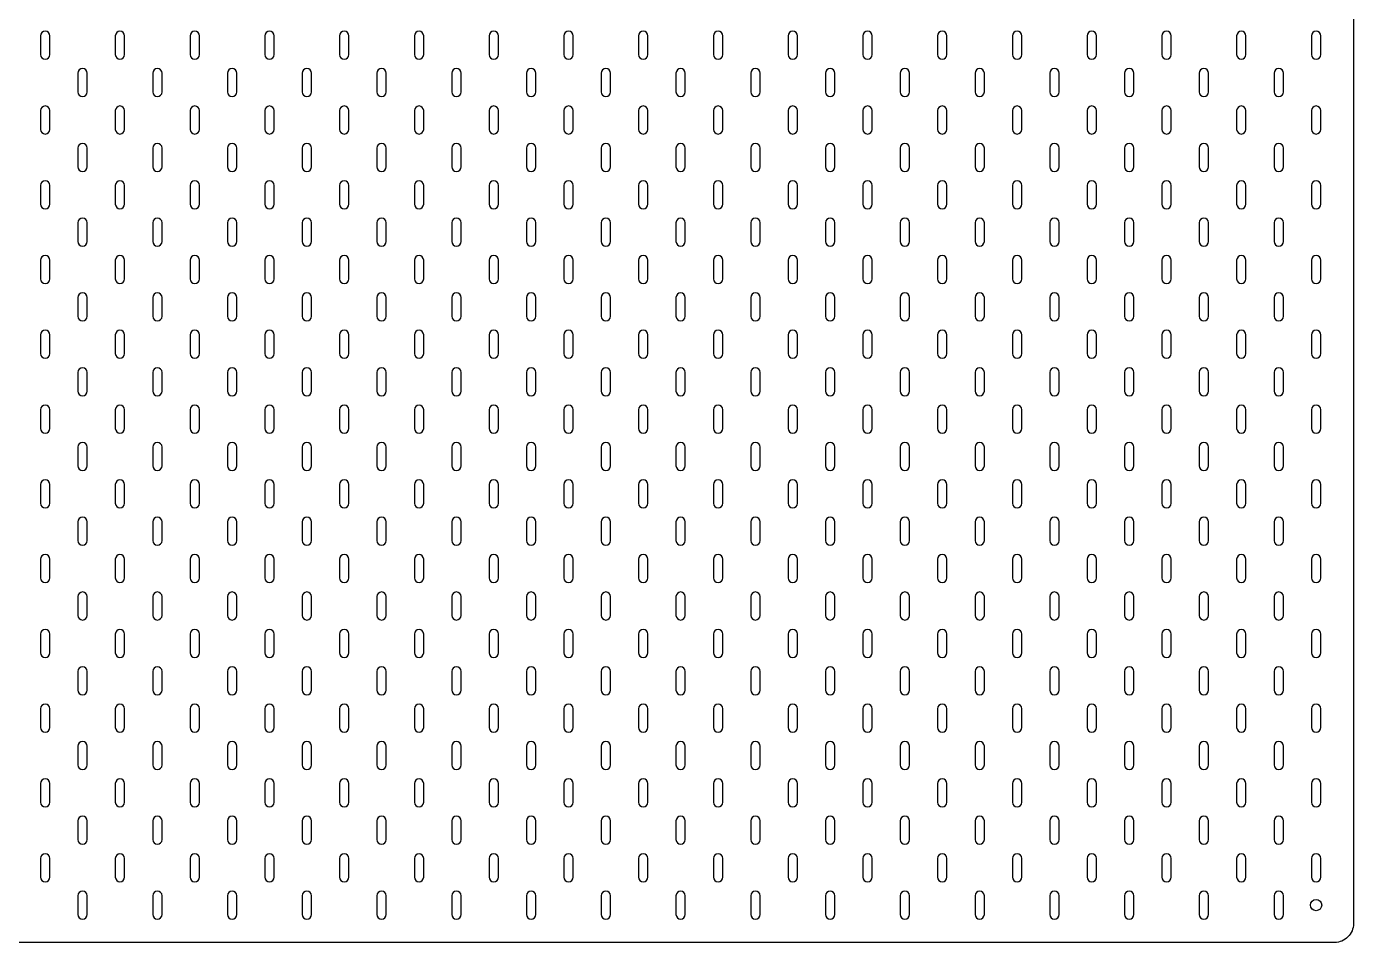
# Model space of a CAD drawing. Header units: millimetres. Extents: x 0 to 1400, y 0 to 1000.
# Drawn here: x 690 to 1400, y 0 to 490 of the extents above; entities that cross this region are included whole.
import ezdxf

# ---------------------------------------------------------------- set-up
doc = ezdxf.new("R2010")
doc.units = ezdxf.units.MM
doc.layers.get('0').update_dxf_attribs({"linetype": 'CONTINUOUS'})

msp = doc.modelspace()

# ---------------------------------------------------------------- linework, layer by layer
for points in [[(1390, 1000, -0.414214), (1400, 990), (1400, 10, -0.414214), (1390, 0), (10, 0, -0.414214), (0, 10), (0, 990, -0.414214), (10, 1000)], [(697.5, 485), (697.5, 475, 1), (702.5, 475), (702.5, 485, 1)], [(737.5, 485), (737.5, 475, 1), (742.5, 475), (742.5, 485, 1)], [(777.5, 485), (777.5, 475, 1), (782.5, 475), (782.5, 485, 1)], [(817.5, 485), (817.5, 475, 1), (822.5, 475), (822.5, 485, 1)], [(857.5, 485), (857.5, 475, 1), (862.5, 475), (862.5, 485, 1)], [(897.5, 485), (897.5, 475, 1), (902.5, 475), (902.5, 485, 1)], [(937.5, 485), (937.5, 475, 1), (942.5, 475), (942.5, 485, 1)], [(977.5, 485), (977.5, 475, 1), (982.5, 475), (982.5, 485, 1)], [(1017.5, 485), (1017.5, 475, 1), (1022.5, 475), (1022.5, 485, 1)], [(1057.5, 485), (1057.5, 475, 1), (1062.5, 475), (1062.5, 485, 1)], [(1097.5, 485), (1097.5, 475, 1), (1102.5, 475), (1102.5, 485, 1)], [(1137.5, 485), (1137.5, 475, 1), (1142.5, 475), (1142.5, 485, 1)], [(1177.5, 485), (1177.5, 475, 1), (1182.5, 475), (1182.5, 485, 1)], [(1217.5, 485), (1217.5, 475, 1), (1222.5, 475), (1222.5, 485, 1)], [(1257.5, 485), (1257.5, 475, 1), (1262.5, 475), (1262.5, 485, 1)], [(1297.5, 485), (1297.5, 475, 1), (1302.5, 475), (1302.5, 485, 1)], [(1337.5, 485), (1337.5, 475, 1), (1342.5, 475), (1342.5, 485, 1)], [(1377.5, 485), (1377.5, 475, 1), (1382.5, 475), (1382.5, 485, 1)], [(722.5, 455), (722.5, 465, 1), (717.5, 465), (717.5, 455, 1)], [(762.5, 455), (762.5, 465, 1), (757.5, 465), (757.5, 455, 1)], [(802.5, 455), (802.5, 465, 1), (797.5, 465), (797.5, 455, 1)], [(842.5, 455), (842.5, 465, 1), (837.5, 465), (837.5, 455, 1)], [(882.5, 455), (882.5, 465, 1), (877.5, 465), (877.5, 455, 1)], [(922.5, 455), (922.5, 465, 1), (917.5, 465), (917.5, 455, 1)], [(962.5, 455), (962.5, 465, 1), (957.5, 465), (957.5, 455, 1)], [(1002.5, 455), (1002.5, 465, 1), (997.5, 465), (997.5, 455, 1)], [(1042.5, 455), (1042.5, 465, 1), (1037.5, 465), (1037.5, 455, 1)], [(1082.5, 455), (1082.5, 465, 1), (1077.5, 465), (1077.5, 455, 1)], [(1122.5, 455), (1122.5, 465, 1), (1117.5, 465), (1117.5, 455, 1)], [(1162.5, 455), (1162.5, 465, 1), (1157.5, 465), (1157.5, 455, 1)], [(1202.5, 455), (1202.5, 465, 1), (1197.5, 465), (1197.5, 455, 1)], [(1242.5, 455), (1242.5, 465, 1), (1237.5, 465), (1237.5, 455, 1)], [(1282.5, 455), (1282.5, 465, 1), (1277.5, 465), (1277.5, 455, 1)], [(1322.5, 455), (1322.5, 465, 1), (1317.5, 465), (1317.5, 455, 1)], [(1362.5, 455), (1362.5, 465, 1), (1357.5, 465), (1357.5, 455, 1)], [(697.5, 445), (697.5, 435, 1), (702.5, 435), (702.5, 445, 1)], [(737.5, 445), (737.5, 435, 1), (742.5, 435), (742.5, 445, 1)], [(777.5, 445), (777.5, 435, 1), (782.5, 435), (782.5, 445, 1)], [(817.5, 445), (817.5, 435, 1), (822.5, 435), (822.5, 445, 1)], [(857.5, 445), (857.5, 435, 1), (862.5, 435), (862.5, 445, 1)], [(897.5, 445), (897.5, 435, 1), (902.5, 435), (902.5, 445, 1)], [(937.5, 445), (937.5, 435, 1), (942.5, 435), (942.5, 445, 1)], [(977.5, 445), (977.5, 435, 1), (982.5, 435), (982.5, 445, 1)], [(1017.5, 445), (1017.5, 435, 1), (1022.5, 435), (1022.5, 445, 1)], [(1057.5, 445), (1057.5, 435, 1), (1062.5, 435), (1062.5, 445, 1)], [(1097.5, 445), (1097.5, 435, 1), (1102.5, 435), (1102.5, 445, 1)], [(1137.5, 445), (1137.5, 435, 1), (1142.5, 435), (1142.5, 445, 1)], [(1177.5, 445), (1177.5, 435, 1), (1182.5, 435), (1182.5, 445, 1)], [(1217.5, 445), (1217.5, 435, 1), (1222.5, 435), (1222.5, 445, 1)], [(1257.5, 445), (1257.5, 435, 1), (1262.5, 435), (1262.5, 445, 1)], [(1297.5, 445), (1297.5, 435, 1), (1302.5, 435), (1302.5, 445, 1)], [(1337.5, 445), (1337.5, 435, 1), (1342.5, 435), (1342.5, 445, 1)], [(1377.5, 445), (1377.5, 435, 1), (1382.5, 435), (1382.5, 445, 1)], [(722.5, 415), (722.5, 425, 1), (717.5, 425), (717.5, 415, 1)], [(762.5, 415), (762.5, 425, 1), (757.5, 425), (757.5, 415, 1)], [(802.5, 415), (802.5, 425, 1), (797.5, 425), (797.5, 415, 1)], [(842.5, 415), (842.5, 425, 1), (837.5, 425), (837.5, 415, 1)], [(882.5, 415), (882.5, 425, 1), (877.5, 425), (877.5, 415, 1)], [(922.5, 415), (922.5, 425, 1), (917.5, 425), (917.5, 415, 1)], [(962.5, 415), (962.5, 425, 1), (957.5, 425), (957.5, 415, 1)], [(1002.5, 415), (1002.5, 425, 1), (997.5, 425), (997.5, 415, 1)], [(1042.5, 415), (1042.5, 425, 1), (1037.5, 425), (1037.5, 415, 1)], [(1082.5, 415), (1082.5, 425, 1), (1077.5, 425), (1077.5, 415, 1)], [(1122.5, 415), (1122.5, 425, 1), (1117.5, 425), (1117.5, 415, 1)], [(1162.5, 415), (1162.5, 425, 1), (1157.5, 425), (1157.5, 415, 1)], [(1202.5, 415), (1202.5, 425, 1), (1197.5, 425), (1197.5, 415, 1)], [(1242.5, 415), (1242.5, 425, 1), (1237.5, 425), (1237.5, 415, 1)], [(1282.5, 415), (1282.5, 425, 1), (1277.5, 425), (1277.5, 415, 1)], [(1322.5, 415), (1322.5, 425, 1), (1317.5, 425), (1317.5, 415, 1)], [(1362.5, 415), (1362.5, 425, 1), (1357.5, 425), (1357.5, 415, 1)], [(697.5, 405), (697.5, 395, 1), (702.5, 395), (702.5, 405, 1)], [(737.5, 405), (737.5, 395, 1), (742.5, 395), (742.5, 405, 1)], [(777.5, 405), (777.5, 395, 1), (782.5, 395), (782.5, 405, 1)], [(817.5, 405), (817.5, 395, 1), (822.5, 395), (822.5, 405, 1)], [(857.5, 405), (857.5, 395, 1), (862.5, 395), (862.5, 405, 1)], [(897.5, 405), (897.5, 395, 1), (902.5, 395), (902.5, 405, 1)], [(937.5, 405), (937.5, 395, 1), (942.5, 395), (942.5, 405, 1)], [(977.5, 405), (977.5, 395, 1), (982.5, 395), (982.5, 405, 1)], [(1017.5, 405), (1017.5, 395, 1), (1022.5, 395), (1022.5, 405, 1)], [(1057.5, 405), (1057.5, 395, 1), (1062.5, 395), (1062.5, 405, 1)], [(1097.5, 405), (1097.5, 395, 1), (1102.5, 395), (1102.5, 405, 1)], [(1137.5, 405), (1137.5, 395, 1), (1142.5, 395), (1142.5, 405, 1)], [(1177.5, 405), (1177.5, 395, 1), (1182.5, 395), (1182.5, 405, 1)], [(1217.5, 405), (1217.5, 395, 1), (1222.5, 395), (1222.5, 405, 1)], [(1257.5, 405), (1257.5, 395, 1), (1262.5, 395), (1262.5, 405, 1)], [(1297.5, 405), (1297.5, 395, 1), (1302.5, 395), (1302.5, 405, 1)], [(1337.5, 405), (1337.5, 395, 1), (1342.5, 395), (1342.5, 405, 1)], [(1377.5, 405), (1377.5, 395, 1), (1382.5, 395), (1382.5, 405, 1)], [(722.5, 375), (722.5, 385, 1), (717.5, 385), (717.5, 375, 1)], [(762.5, 375), (762.5, 385, 1), (757.5, 385), (757.5, 375, 1)], [(802.5, 375), (802.5, 385, 1), (797.5, 385), (797.5, 375, 1)], [(842.5, 375), (842.5, 385, 1), (837.5, 385), (837.5, 375, 1)], [(882.5, 375), (882.5, 385, 1), (877.5, 385), (877.5, 375, 1)], [(922.5, 375), (922.5, 385, 1), (917.5, 385), (917.5, 375, 1)], [(962.5, 375), (962.5, 385, 1), (957.5, 385), (957.5, 375, 1)], [(1002.5, 375), (1002.5, 385, 1), (997.5, 385), (997.5, 375, 1)], [(1042.5, 375), (1042.5, 385, 1), (1037.5, 385), (1037.5, 375, 1)], [(1082.5, 375), (1082.5, 385, 1), (1077.5, 385), (1077.5, 375, 1)], [(1122.5, 375), (1122.5, 385, 1), (1117.5, 385), (1117.5, 375, 1)], [(1162.5, 375), (1162.5, 385, 1), (1157.5, 385), (1157.5, 375, 1)], [(1202.5, 375), (1202.5, 385, 1), (1197.5, 385), (1197.5, 375, 1)], [(1242.5, 375), (1242.5, 385, 1), (1237.5, 385), (1237.5, 375, 1)], [(1282.5, 375), (1282.5, 385, 1), (1277.5, 385), (1277.5, 375, 1)], [(1322.5, 375), (1322.5, 385, 1), (1317.5, 385), (1317.5, 375, 1)], [(1362.5, 375), (1362.5, 385, 1), (1357.5, 385), (1357.5, 375, 1)], [(697.5, 365), (697.5, 355, 1), (702.5, 355), (702.5, 365, 1)], [(737.5, 365), (737.5, 355, 1), (742.5, 355), (742.5, 365, 1)], [(777.5, 365), (777.5, 355, 1), (782.5, 355), (782.5, 365, 1)], [(817.5, 365), (817.5, 355, 1), (822.5, 355), (822.5, 365, 1)], [(857.5, 365), (857.5, 355, 1), (862.5, 355), (862.5, 365, 1)], [(897.5, 365), (897.5, 355, 1), (902.5, 355), (902.5, 365, 1)], [(937.5, 365), (937.5, 355, 1), (942.5, 355), (942.5, 365, 1)], [(977.5, 365), (977.5, 355, 1), (982.5, 355), (982.5, 365, 1)], [(1017.5, 365), (1017.5, 355, 1), (1022.5, 355), (1022.5, 365, 1)], [(1057.5, 365), (1057.5, 355, 1), (1062.5, 355), (1062.5, 365, 1)], [(1097.5, 365), (1097.5, 355, 1), (1102.5, 355), (1102.5, 365, 1)], [(1137.5, 365), (1137.5, 355, 1), (1142.5, 355), (1142.5, 365, 1)], [(1177.5, 365), (1177.5, 355, 1), (1182.5, 355), (1182.5, 365, 1)], [(1217.5, 365), (1217.5, 355, 1), (1222.5, 355), (1222.5, 365, 1)], [(1257.5, 365), (1257.5, 355, 1), (1262.5, 355), (1262.5, 365, 1)], [(1297.5, 365), (1297.5, 355, 1), (1302.5, 355), (1302.5, 365, 1)], [(1337.5, 365), (1337.5, 355, 1), (1342.5, 355), (1342.5, 365, 1)], [(1377.5, 365), (1377.5, 355, 1), (1382.5, 355), (1382.5, 365, 1)], [(722.5, 335), (722.5, 345, 1), (717.5, 345), (717.5, 335, 1)], [(762.5, 335), (762.5, 345, 1), (757.5, 345), (757.5, 335, 1)], [(802.5, 335), (802.5, 345, 1), (797.5, 345), (797.5, 335, 1)], [(842.5, 335), (842.5, 345, 1), (837.5, 345), (837.5, 335, 1)], [(882.5, 335), (882.5, 345, 1), (877.5, 345), (877.5, 335, 1)], [(922.5, 335), (922.5, 345, 1), (917.5, 345), (917.5, 335, 1)], [(962.5, 335), (962.5, 345, 1), (957.5, 345), (957.5, 335, 1)], [(1002.5, 335), (1002.5, 345, 1), (997.5, 345), (997.5, 335, 1)], [(1042.5, 335), (1042.5, 345, 1), (1037.5, 345), (1037.5, 335, 1)], [(1082.5, 335), (1082.5, 345, 1), (1077.5, 345), (1077.5, 335, 1)], [(1122.5, 335), (1122.5, 345, 1), (1117.5, 345), (1117.5, 335, 1)], [(1162.5, 335), (1162.5, 345, 1), (1157.5, 345), (1157.5, 335, 1)], [(1202.5, 335), (1202.5, 345, 1), (1197.5, 345), (1197.5, 335, 1)], [(1242.5, 335), (1242.5, 345, 1), (1237.5, 345), (1237.5, 335, 1)], [(1282.5, 335), (1282.5, 345, 1), (1277.5, 345), (1277.5, 335, 1)], [(1322.5, 335), (1322.5, 345, 1), (1317.5, 345), (1317.5, 335, 1)], [(1362.5, 335), (1362.5, 345, 1), (1357.5, 345), (1357.5, 335, 1)], [(697.5, 325), (697.5, 315, 1), (702.5, 315), (702.5, 325, 1)], [(737.5, 325), (737.5, 315, 1), (742.5, 315), (742.5, 325, 1)], [(777.5, 325), (777.5, 315, 1), (782.5, 315), (782.5, 325, 1)], [(817.5, 325), (817.5, 315, 1), (822.5, 315), (822.5, 325, 1)], [(857.5, 325), (857.5, 315, 1), (862.5, 315), (862.5, 325, 1)], [(897.5, 325), (897.5, 315, 1), (902.5, 315), (902.5, 325, 1)], [(937.5, 325), (937.5, 315, 1), (942.5, 315), (942.5, 325, 1)], [(977.5, 325), (977.5, 315, 1), (982.5, 315), (982.5, 325, 1)], [(1017.5, 325), (1017.5, 315, 1), (1022.5, 315), (1022.5, 325, 1)], [(1057.5, 325), (1057.5, 315, 1), (1062.5, 315), (1062.5, 325, 1)], [(1097.5, 325), (1097.5, 315, 1), (1102.5, 315), (1102.5, 325, 1)], [(1137.5, 325), (1137.5, 315, 1), (1142.5, 315), (1142.5, 325, 1)], [(1177.5, 325), (1177.5, 315, 1), (1182.5, 315), (1182.5, 325, 1)], [(1217.5, 325), (1217.5, 315, 1), (1222.5, 315), (1222.5, 325, 1)], [(1257.5, 325), (1257.5, 315, 1), (1262.5, 315), (1262.5, 325, 1)], [(1297.5, 325), (1297.5, 315, 1), (1302.5, 315), (1302.5, 325, 1)], [(1337.5, 325), (1337.5, 315, 1), (1342.5, 315), (1342.5, 325, 1)], [(1377.5, 325), (1377.5, 315, 1), (1382.5, 315), (1382.5, 325, 1)], [(722.5, 295), (722.5, 305, 1), (717.5, 305), (717.5, 295, 1)], [(762.5, 295), (762.5, 305, 1), (757.5, 305), (757.5, 295, 1)], [(802.5, 295), (802.5, 305, 1), (797.5, 305), (797.5, 295, 1)], [(842.5, 295), (842.5, 305, 1), (837.5, 305), (837.5, 295, 1)], [(882.5, 295), (882.5, 305, 1), (877.5, 305), (877.5, 295, 1)], [(922.5, 295), (922.5, 305, 1), (917.5, 305), (917.5, 295, 1)], [(962.5, 295), (962.5, 305, 1), (957.5, 305), (957.5, 295, 1)], [(1002.5, 295), (1002.5, 305, 1), (997.5, 305), (997.5, 295, 1)], [(1042.5, 295), (1042.5, 305, 1), (1037.5, 305), (1037.5, 295, 1)], [(1082.5, 295), (1082.5, 305, 1), (1077.5, 305), (1077.5, 295, 1)], [(1122.5, 295), (1122.5, 305, 1), (1117.5, 305), (1117.5, 295, 1)], [(1162.5, 295), (1162.5, 305, 1), (1157.5, 305), (1157.5, 295, 1)], [(1202.5, 295), (1202.5, 305, 1), (1197.5, 305), (1197.5, 295, 1)], [(1242.5, 295), (1242.5, 305, 1), (1237.5, 305), (1237.5, 295, 1)], [(1282.5, 295), (1282.5, 305, 1), (1277.5, 305), (1277.5, 295, 1)], [(1322.5, 295), (1322.5, 305, 1), (1317.5, 305), (1317.5, 295, 1)], [(1362.5, 295), (1362.5, 305, 1), (1357.5, 305), (1357.5, 295, 1)], [(697.5, 285), (697.5, 275, 1), (702.5, 275), (702.5, 285, 1)], [(737.5, 285), (737.5, 275, 1), (742.5, 275), (742.5, 285, 1)], [(777.5, 285), (777.5, 275, 1), (782.5, 275), (782.5, 285, 1)], [(817.5, 285), (817.5, 275, 1), (822.5, 275), (822.5, 285, 1)], [(857.5, 285), (857.5, 275, 1), (862.5, 275), (862.5, 285, 1)], [(897.5, 285), (897.5, 275, 1), (902.5, 275), (902.5, 285, 1)], [(937.5, 285), (937.5, 275, 1), (942.5, 275), (942.5, 285, 1)], [(977.5, 285), (977.5, 275, 1), (982.5, 275), (982.5, 285, 1)], [(1017.5, 285), (1017.5, 275, 1), (1022.5, 275), (1022.5, 285, 1)], [(1057.5, 285), (1057.5, 275, 1), (1062.5, 275), (1062.5, 285, 1)], [(1097.5, 285), (1097.5, 275, 1), (1102.5, 275), (1102.5, 285, 1)], [(1137.5, 285), (1137.5, 275, 1), (1142.5, 275), (1142.5, 285, 1)], [(1177.5, 285), (1177.5, 275, 1), (1182.5, 275), (1182.5, 285, 1)], [(1217.5, 285), (1217.5, 275, 1), (1222.5, 275), (1222.5, 285, 1)], [(1257.5, 285), (1257.5, 275, 1), (1262.5, 275), (1262.5, 285, 1)], [(1297.5, 285), (1297.5, 275, 1), (1302.5, 275), (1302.5, 285, 1)], [(1337.5, 285), (1337.5, 275, 1), (1342.5, 275), (1342.5, 285, 1)], [(1377.5, 285), (1377.5, 275, 1), (1382.5, 275), (1382.5, 285, 1)], [(722.5, 255), (722.5, 265, 1), (717.5, 265), (717.5, 255, 1)], [(762.5, 255), (762.5, 265, 1), (757.5, 265), (757.5, 255, 1)], [(802.5, 255), (802.5, 265, 1), (797.5, 265), (797.5, 255, 1)], [(842.5, 255), (842.5, 265, 1), (837.5, 265), (837.5, 255, 1)], [(882.5, 255), (882.5, 265, 1), (877.5, 265), (877.5, 255, 1)], [(922.5, 255), (922.5, 265, 1), (917.5, 265), (917.5, 255, 1)], [(962.5, 255), (962.5, 265, 1), (957.5, 265), (957.5, 255, 1)], [(1002.5, 255), (1002.5, 265, 1), (997.5, 265), (997.5, 255, 1)], [(1042.5, 255), (1042.5, 265, 1), (1037.5, 265), (1037.5, 255, 1)], [(1082.5, 255), (1082.5, 265, 1), (1077.5, 265), (1077.5, 255, 1)], [(1122.5, 255), (1122.5, 265, 1), (1117.5, 265), (1117.5, 255, 1)], [(1162.5, 255), (1162.5, 265, 1), (1157.5, 265), (1157.5, 255, 1)], [(1202.5, 255), (1202.5, 265, 1), (1197.5, 265), (1197.5, 255, 1)], [(1242.5, 255), (1242.5, 265, 1), (1237.5, 265), (1237.5, 255, 1)], [(1282.5, 255), (1282.5, 265, 1), (1277.5, 265), (1277.5, 255, 1)], [(1322.5, 255), (1322.5, 265, 1), (1317.5, 265), (1317.5, 255, 1)], [(1362.5, 255), (1362.5, 265, 1), (1357.5, 265), (1357.5, 255, 1)], [(697.5, 245), (697.5, 235, 1), (702.5, 235), (702.5, 245, 1)], [(737.5, 245), (737.5, 235, 1), (742.5, 235), (742.5, 245, 1)], [(777.5, 245), (777.5, 235, 1), (782.5, 235), (782.5, 245, 1)], [(817.5, 245), (817.5, 235, 1), (822.5, 235), (822.5, 245, 1)], [(857.5, 245), (857.5, 235, 1), (862.5, 235), (862.5, 245, 1)], [(897.5, 245), (897.5, 235, 1), (902.5, 235), (902.5, 245, 1)], [(937.5, 245), (937.5, 235, 1), (942.5, 235), (942.5, 245, 1)], [(977.5, 245), (977.5, 235, 1), (982.5, 235), (982.5, 245, 1)], [(1017.5, 245), (1017.5, 235, 1), (1022.5, 235), (1022.5, 245, 1)], [(1057.5, 245), (1057.5, 235, 1), (1062.5, 235), (1062.5, 245, 1)], [(1097.5, 245), (1097.5, 235, 1), (1102.5, 235), (1102.5, 245, 1)], [(1137.5, 245), (1137.5, 235, 1), (1142.5, 235), (1142.5, 245, 1)], [(1177.5, 245), (1177.5, 235, 1), (1182.5, 235), (1182.5, 245, 1)], [(1217.5, 245), (1217.5, 235, 1), (1222.5, 235), (1222.5, 245, 1)], [(1257.5, 245), (1257.5, 235, 1), (1262.5, 235), (1262.5, 245, 1)], [(1297.5, 245), (1297.5, 235, 1), (1302.5, 235), (1302.5, 245, 1)], [(1337.5, 245), (1337.5, 235, 1), (1342.5, 235), (1342.5, 245, 1)], [(1377.5, 245), (1377.5, 235, 1), (1382.5, 235), (1382.5, 245, 1)], [(722.5, 215), (722.5, 225, 1), (717.5, 225), (717.5, 215, 1)], [(762.5, 215), (762.5, 225, 1), (757.5, 225), (757.5, 215, 1)], [(802.5, 215), (802.5, 225, 1), (797.5, 225), (797.5, 215, 1)], [(842.5, 215), (842.5, 225, 1), (837.5, 225), (837.5, 215, 1)], [(882.5, 215), (882.5, 225, 1), (877.5, 225), (877.5, 215, 1)], [(922.5, 215), (922.5, 225, 1), (917.5, 225), (917.5, 215, 1)], [(962.5, 215), (962.5, 225, 1), (957.5, 225), (957.5, 215, 1)], [(1002.5, 215), (1002.5, 225, 1), (997.5, 225), (997.5, 215, 1)], [(1042.5, 215), (1042.5, 225, 1), (1037.5, 225), (1037.5, 215, 1)], [(1082.5, 215), (1082.5, 225, 1), (1077.5, 225), (1077.5, 215, 1)], [(1122.5, 215), (1122.5, 225, 1), (1117.5, 225), (1117.5, 215, 1)], [(1162.5, 215), (1162.5, 225, 1), (1157.5, 225), (1157.5, 215, 1)], [(1202.5, 215), (1202.5, 225, 1), (1197.5, 225), (1197.5, 215, 1)], [(1242.5, 215), (1242.5, 225, 1), (1237.5, 225), (1237.5, 215, 1)], [(1282.5, 215), (1282.5, 225, 1), (1277.5, 225), (1277.5, 215, 1)], [(1322.5, 215), (1322.5, 225, 1), (1317.5, 225), (1317.5, 215, 1)], [(1362.5, 215), (1362.5, 225, 1), (1357.5, 225), (1357.5, 215, 1)], [(697.5, 205), (697.5, 195, 1), (702.5, 195), (702.5, 205, 1)], [(737.5, 205), (737.5, 195, 1), (742.5, 195), (742.5, 205, 1)], [(777.5, 205), (777.5, 195, 1), (782.5, 195), (782.5, 205, 1)], [(817.5, 205), (817.5, 195, 1), (822.5, 195), (822.5, 205, 1)], [(857.5, 205), (857.5, 195, 1), (862.5, 195), (862.5, 205, 1)], [(897.5, 205), (897.5, 195, 1), (902.5, 195), (902.5, 205, 1)], [(937.5, 205), (937.5, 195, 1), (942.5, 195), (942.5, 205, 1)], [(977.5, 205), (977.5, 195, 1), (982.5, 195), (982.5, 205, 1)], [(1017.5, 205), (1017.5, 195, 1), (1022.5, 195), (1022.5, 205, 1)], [(1057.5, 205), (1057.5, 195, 1), (1062.5, 195), (1062.5, 205, 1)], [(1097.5, 205), (1097.5, 195, 1), (1102.5, 195), (1102.5, 205, 1)], [(1137.5, 205), (1137.5, 195, 1), (1142.5, 195), (1142.5, 205, 1)], [(1177.5, 205), (1177.5, 195, 1), (1182.5, 195), (1182.5, 205, 1)], [(1217.5, 205), (1217.5, 195, 1), (1222.5, 195), (1222.5, 205, 1)], [(1257.5, 205), (1257.5, 195, 1), (1262.5, 195), (1262.5, 205, 1)], [(1297.5, 205), (1297.5, 195, 1), (1302.5, 195), (1302.5, 205, 1)], [(1337.5, 205), (1337.5, 195, 1), (1342.5, 195), (1342.5, 205, 1)], [(1377.5, 205), (1377.5, 195, 1), (1382.5, 195), (1382.5, 205, 1)], [(722.5, 175), (722.5, 185, 1), (717.5, 185), (717.5, 175, 1)], [(762.5, 175), (762.5, 185, 1), (757.5, 185), (757.5, 175, 1)], [(802.5, 175), (802.5, 185, 1), (797.5, 185), (797.5, 175, 1)], [(842.5, 175), (842.5, 185, 1), (837.5, 185), (837.5, 175, 1)], [(882.5, 175), (882.5, 185, 1), (877.5, 185), (877.5, 175, 1)], [(922.5, 175), (922.5, 185, 1), (917.5, 185), (917.5, 175, 1)], [(962.5, 175), (962.5, 185, 1), (957.5, 185), (957.5, 175, 1)], [(1002.5, 175), (1002.5, 185, 1), (997.5, 185), (997.5, 175, 1)], [(1042.5, 175), (1042.5, 185, 1), (1037.5, 185), (1037.5, 175, 1)], [(1082.5, 175), (1082.5, 185, 1), (1077.5, 185), (1077.5, 175, 1)], [(1122.5, 175), (1122.5, 185, 1), (1117.5, 185), (1117.5, 175, 1)], [(1162.5, 175), (1162.5, 185, 1), (1157.5, 185), (1157.5, 175, 1)], [(1202.5, 175), (1202.5, 185, 1), (1197.5, 185), (1197.5, 175, 1)], [(1242.5, 175), (1242.5, 185, 1), (1237.5, 185), (1237.5, 175, 1)], [(1282.5, 175), (1282.5, 185, 1), (1277.5, 185), (1277.5, 175, 1)], [(1322.5, 175), (1322.5, 185, 1), (1317.5, 185), (1317.5, 175, 1)], [(1362.5, 175), (1362.5, 185, 1), (1357.5, 185), (1357.5, 175, 1)], [(697.5, 165), (697.5, 155, 1), (702.5, 155), (702.5, 165, 1)], [(737.5, 165), (737.5, 155, 1), (742.5, 155), (742.5, 165, 1)], [(777.5, 165), (777.5, 155, 1), (782.5, 155), (782.5, 165, 1)], [(817.5, 165), (817.5, 155, 1), (822.5, 155), (822.5, 165, 1)], [(857.5, 165), (857.5, 155, 1), (862.5, 155), (862.5, 165, 1)], [(897.5, 165), (897.5, 155, 1), (902.5, 155), (902.5, 165, 1)], [(937.5, 165), (937.5, 155, 1), (942.5, 155), (942.5, 165, 1)], [(977.5, 165), (977.5, 155, 1), (982.5, 155), (982.5, 165, 1)], [(1017.5, 165), (1017.5, 155, 1), (1022.5, 155), (1022.5, 165, 1)], [(1057.5, 165), (1057.5, 155, 1), (1062.5, 155), (1062.5, 165, 1)], [(1097.5, 165), (1097.5, 155, 1), (1102.5, 155), (1102.5, 165, 1)], [(1137.5, 165), (1137.5, 155, 1), (1142.5, 155), (1142.5, 165, 1)], [(1177.5, 165), (1177.5, 155, 1), (1182.5, 155), (1182.5, 165, 1)], [(1217.5, 165), (1217.5, 155, 1), (1222.5, 155), (1222.5, 165, 1)], [(1257.5, 165), (1257.5, 155, 1), (1262.5, 155), (1262.5, 165, 1)], [(1297.5, 165), (1297.5, 155, 1), (1302.5, 155), (1302.5, 165, 1)], [(1337.5, 165), (1337.5, 155, 1), (1342.5, 155), (1342.5, 165, 1)], [(1377.5, 165), (1377.5, 155, 1), (1382.5, 155), (1382.5, 165, 1)], [(722.5, 135), (722.5, 145, 1), (717.5, 145), (717.5, 135, 1)], [(762.5, 135), (762.5, 145, 1), (757.5, 145), (757.5, 135, 1)], [(802.5, 135), (802.5, 145, 1), (797.5, 145), (797.5, 135, 1)], [(842.5, 135), (842.5, 145, 1), (837.5, 145), (837.5, 135, 1)], [(882.5, 135), (882.5, 145, 1), (877.5, 145), (877.5, 135, 1)], [(922.5, 135), (922.5, 145, 1), (917.5, 145), (917.5, 135, 1)], [(962.5, 135), (962.5, 145, 1), (957.5, 145), (957.5, 135, 1)], [(1002.5, 135), (1002.5, 145, 1), (997.5, 145), (997.5, 135, 1)], [(1042.5, 135), (1042.5, 145, 1), (1037.5, 145), (1037.5, 135, 1)], [(1082.5, 135), (1082.5, 145, 1), (1077.5, 145), (1077.5, 135, 1)], [(1122.5, 135), (1122.5, 145, 1), (1117.5, 145), (1117.5, 135, 1)], [(1162.5, 135), (1162.5, 145, 1), (1157.5, 145), (1157.5, 135, 1)], [(1202.5, 135), (1202.5, 145, 1), (1197.5, 145), (1197.5, 135, 1)], [(1242.5, 135), (1242.5, 145, 1), (1237.5, 145), (1237.5, 135, 1)], [(1282.5, 135), (1282.5, 145, 1), (1277.5, 145), (1277.5, 135, 1)], [(1322.5, 135), (1322.5, 145, 1), (1317.5, 145), (1317.5, 135, 1)], [(1362.5, 135), (1362.5, 145, 1), (1357.5, 145), (1357.5, 135, 1)], [(697.5, 125), (697.5, 115, 1), (702.5, 115), (702.5, 125, 1)], [(737.5, 125), (737.5, 115, 1), (742.5, 115), (742.5, 125, 1)], [(777.5, 125), (777.5, 115, 1), (782.5, 115), (782.5, 125, 1)], [(817.5, 125), (817.5, 115, 1), (822.5, 115), (822.5, 125, 1)], [(857.5, 125), (857.5, 115, 1), (862.5, 115), (862.5, 125, 1)], [(897.5, 125), (897.5, 115, 1), (902.5, 115), (902.5, 125, 1)], [(937.5, 125), (937.5, 115, 1), (942.5, 115), (942.5, 125, 1)], [(977.5, 125), (977.5, 115, 1), (982.5, 115), (982.5, 125, 1)], [(1017.5, 125), (1017.5, 115, 1), (1022.5, 115), (1022.5, 125, 1)], [(1057.5, 125), (1057.5, 115, 1), (1062.5, 115), (1062.5, 125, 1)], [(1097.5, 125), (1097.5, 115, 1), (1102.5, 115), (1102.5, 125, 1)], [(1137.5, 125), (1137.5, 115, 1), (1142.5, 115), (1142.5, 125, 1)], [(1177.5, 125), (1177.5, 115, 1), (1182.5, 115), (1182.5, 125, 1)], [(1217.5, 125), (1217.5, 115, 1), (1222.5, 115), (1222.5, 125, 1)], [(1257.5, 125), (1257.5, 115, 1), (1262.5, 115), (1262.5, 125, 1)], [(1297.5, 125), (1297.5, 115, 1), (1302.5, 115), (1302.5, 125, 1)], [(1337.5, 125), (1337.5, 115, 1), (1342.5, 115), (1342.5, 125, 1)], [(1377.5, 125), (1377.5, 115, 1), (1382.5, 115), (1382.5, 125, 1)], [(722.5, 95), (722.5, 105, 1), (717.5, 105), (717.5, 95, 1)], [(762.5, 95), (762.5, 105, 1), (757.5, 105), (757.5, 95, 1)], [(802.5, 95), (802.5, 105, 1), (797.5, 105), (797.5, 95, 1)], [(842.5, 95), (842.5, 105, 1), (837.5, 105), (837.5, 95, 1)], [(882.5, 95), (882.5, 105, 1), (877.5, 105), (877.5, 95, 1)], [(922.5, 95), (922.5, 105, 1), (917.5, 105), (917.5, 95, 1)], [(962.5, 95), (962.5, 105, 1), (957.5, 105), (957.5, 95, 1)], [(1002.5, 95), (1002.5, 105, 1), (997.5, 105), (997.5, 95, 1)], [(1042.5, 95), (1042.5, 105, 1), (1037.5, 105), (1037.5, 95, 1)], [(1082.5, 95), (1082.5, 105, 1), (1077.5, 105), (1077.5, 95, 1)], [(1122.5, 95), (1122.5, 105, 1), (1117.5, 105), (1117.5, 95, 1)], [(1162.5, 95), (1162.5, 105, 1), (1157.5, 105), (1157.5, 95, 1)], [(1202.5, 95), (1202.5, 105, 1), (1197.5, 105), (1197.5, 95, 1)], [(1242.5, 95), (1242.5, 105, 1), (1237.5, 105), (1237.5, 95, 1)], [(1282.5, 95), (1282.5, 105, 1), (1277.5, 105), (1277.5, 95, 1)], [(1322.5, 95), (1322.5, 105, 1), (1317.5, 105), (1317.5, 95, 1)], [(1362.5, 95), (1362.5, 105, 1), (1357.5, 105), (1357.5, 95, 1)], [(697.5, 85), (697.5, 75, 1), (702.5, 75), (702.5, 85, 1)], [(737.5, 85), (737.5, 75, 1), (742.5, 75), (742.5, 85, 1)], [(777.5, 85), (777.5, 75, 1), (782.5, 75), (782.5, 85, 1)], [(817.5, 85), (817.5, 75, 1), (822.5, 75), (822.5, 85, 1)], [(857.5, 85), (857.5, 75, 1), (862.5, 75), (862.5, 85, 1)], [(897.5, 85), (897.5, 75, 1), (902.5, 75), (902.5, 85, 1)], [(937.5, 85), (937.5, 75, 1), (942.5, 75), (942.5, 85, 1)], [(977.5, 85), (977.5, 75, 1), (982.5, 75), (982.5, 85, 1)], [(1017.5, 85), (1017.5, 75, 1), (1022.5, 75), (1022.5, 85, 1)], [(1057.5, 85), (1057.5, 75, 1), (1062.5, 75), (1062.5, 85, 1)], [(1097.5, 85), (1097.5, 75, 1), (1102.5, 75), (1102.5, 85, 1)], [(1137.5, 85), (1137.5, 75, 1), (1142.5, 75), (1142.5, 85, 1)], [(1177.5, 85), (1177.5, 75, 1), (1182.5, 75), (1182.5, 85, 1)], [(1217.5, 85), (1217.5, 75, 1), (1222.5, 75), (1222.5, 85, 1)], [(1257.5, 85), (1257.5, 75, 1), (1262.5, 75), (1262.5, 85, 1)], [(1297.5, 85), (1297.5, 75, 1), (1302.5, 75), (1302.5, 85, 1)], [(1337.5, 85), (1337.5, 75, 1), (1342.5, 75), (1342.5, 85, 1)], [(1377.5, 85), (1377.5, 75, 1), (1382.5, 75), (1382.5, 85, 1)], [(722.5, 55), (722.5, 65, 1), (717.5, 65), (717.5, 55, 1)], [(762.5, 55), (762.5, 65, 1), (757.5, 65), (757.5, 55, 1)], [(802.5, 55), (802.5, 65, 1), (797.5, 65), (797.5, 55, 1)], [(842.5, 55), (842.5, 65, 1), (837.5, 65), (837.5, 55, 1)], [(882.5, 55), (882.5, 65, 1), (877.5, 65), (877.5, 55, 1)], [(922.5, 55), (922.5, 65, 1), (917.5, 65), (917.5, 55, 1)], [(962.5, 55), (962.5, 65, 1), (957.5, 65), (957.5, 55, 1)], [(1002.5, 55), (1002.5, 65, 1), (997.5, 65), (997.5, 55, 1)], [(1042.5, 55), (1042.5, 65, 1), (1037.5, 65), (1037.5, 55, 1)], [(1082.5, 55), (1082.5, 65, 1), (1077.5, 65), (1077.5, 55, 1)], [(1122.5, 55), (1122.5, 65, 1), (1117.5, 65), (1117.5, 55, 1)], [(1162.5, 55), (1162.5, 65, 1), (1157.5, 65), (1157.5, 55, 1)], [(1202.5, 55), (1202.5, 65, 1), (1197.5, 65), (1197.5, 55, 1)], [(1242.5, 55), (1242.5, 65, 1), (1237.5, 65), (1237.5, 55, 1)], [(1282.5, 55), (1282.5, 65, 1), (1277.5, 65), (1277.5, 55, 1)], [(1322.5, 55), (1322.5, 65, 1), (1317.5, 65), (1317.5, 55, 1)], [(1362.5, 55), (1362.5, 65, 1), (1357.5, 65), (1357.5, 55, 1)], [(697.5, 45), (697.5, 35, 1), (702.5, 35), (702.5, 45, 1)], [(737.5, 45), (737.5, 35, 1), (742.5, 35), (742.5, 45, 1)], [(777.5, 45), (777.5, 35, 1), (782.5, 35), (782.5, 45, 1)], [(817.5, 45), (817.5, 35, 1), (822.5, 35), (822.5, 45, 1)], [(857.5, 45), (857.5, 35, 1), (862.5, 35), (862.5, 45, 1)], [(897.5, 45), (897.5, 35, 1), (902.5, 35), (902.5, 45, 1)], [(937.5, 45), (937.5, 35, 1), (942.5, 35), (942.5, 45, 1)], [(977.5, 45), (977.5, 35, 1), (982.5, 35), (982.5, 45, 1)], [(1017.5, 45), (1017.5, 35, 1), (1022.5, 35), (1022.5, 45, 1)], [(1057.5, 45), (1057.5, 35, 1), (1062.5, 35), (1062.5, 45, 1)], [(1097.5, 45), (1097.5, 35, 1), (1102.5, 35), (1102.5, 45, 1)], [(1137.5, 45), (1137.5, 35, 1), (1142.5, 35), (1142.5, 45, 1)], [(1177.5, 45), (1177.5, 35, 1), (1182.5, 35), (1182.5, 45, 1)], [(1217.5, 45), (1217.5, 35, 1), (1222.5, 35), (1222.5, 45, 1)], [(1257.5, 45), (1257.5, 35, 1), (1262.5, 35), (1262.5, 45, 1)], [(1297.5, 45), (1297.5, 35, 1), (1302.5, 35), (1302.5, 45, 1)], [(1337.5, 45), (1337.5, 35, 1), (1342.5, 35), (1342.5, 45, 1)], [(1377.5, 45), (1377.5, 35, 1), (1382.5, 35), (1382.5, 45, 1)], [(722.5, 15), (722.5, 25, 1), (717.5, 25), (717.5, 15, 1)], [(762.5, 15), (762.5, 25, 1), (757.5, 25), (757.5, 15, 1)], [(802.5, 15), (802.5, 25, 1), (797.5, 25), (797.5, 15, 1)], [(842.5, 15), (842.5, 25, 1), (837.5, 25), (837.5, 15, 1)], [(882.5, 15), (882.5, 25, 1), (877.5, 25), (877.5, 15, 1)], [(922.5, 15), (922.5, 25, 1), (917.5, 25), (917.5, 15, 1)], [(962.5, 15), (962.5, 25, 1), (957.5, 25), (957.5, 15, 1)], [(1002.5, 15), (1002.5, 25, 1), (997.5, 25), (997.5, 15, 1)], [(1042.5, 15), (1042.5, 25, 1), (1037.5, 25), (1037.5, 15, 1)], [(1082.5, 15), (1082.5, 25, 1), (1077.5, 25), (1077.5, 15, 1)], [(1122.5, 15), (1122.5, 25, 1), (1117.5, 25), (1117.5, 15, 1)], [(1162.5, 15), (1162.5, 25, 1), (1157.5, 25), (1157.5, 15, 1)], [(1202.5, 15), (1202.5, 25, 1), (1197.5, 25), (1197.5, 15, 1)], [(1242.5, 15), (1242.5, 25, 1), (1237.5, 25), (1237.5, 15, 1)], [(1282.5, 15), (1282.5, 25, 1), (1277.5, 25), (1277.5, 15, 1)], [(1322.5, 15), (1322.5, 25, 1), (1317.5, 25), (1317.5, 15, 1)], [(1362.5, 15), (1362.5, 25, 1), (1357.5, 25), (1357.5, 15, 1)]]:
    msp.add_lwpolyline(points, format="xyb", close=True)
msp.add_circle((1380, 20), 3)

doc.saveas('drawing.dxf')
